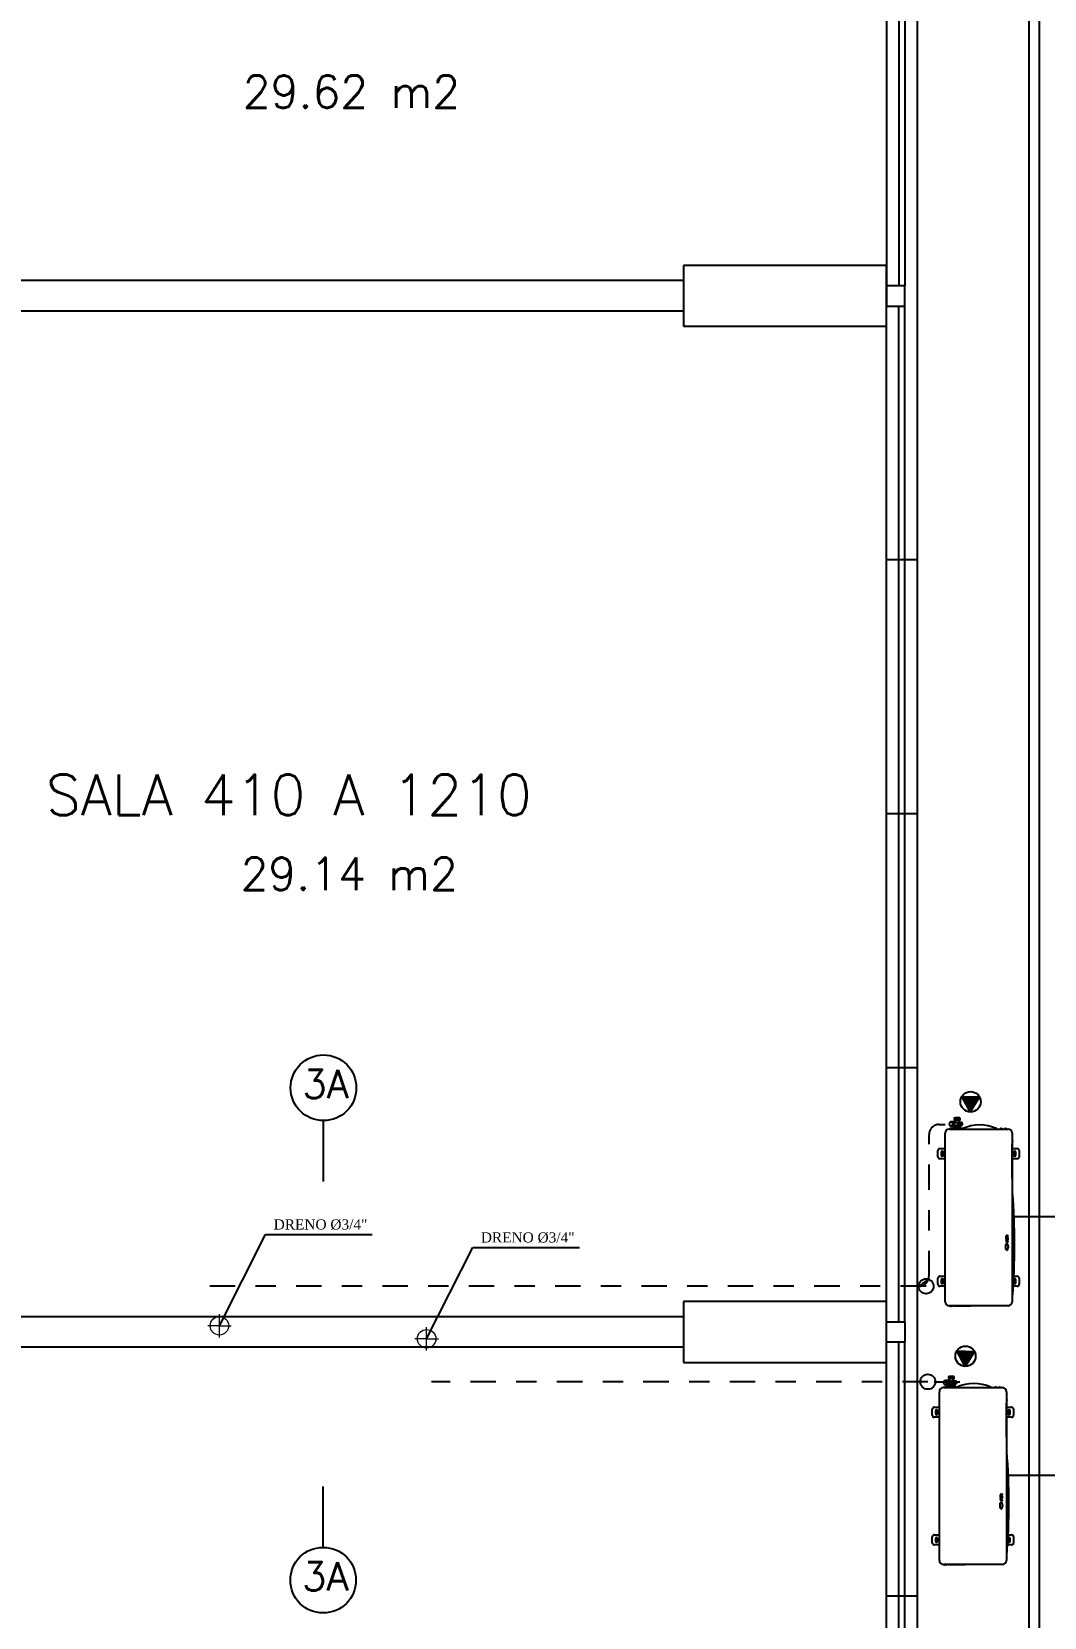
# Model space of a CAD drawing. Extents: x 544 to 914, y -40 to 56.
# Drawn here: x 649.07 to 654.06, y 2.74 to 10.55 of the extents above; entities that cross this region are included whole.
import ezdxf
from ezdxf.enums import TextEntityAlignment as Align

# ---------------------------------------------------------------- set-up
doc = ezdxf.new("R2010")
doc.units = 0
doc.header["$LTSCALE"] = 0.5
doc.header["$MEASUREMENT"] = 0
doc.linetypes.add('DASHDOT2', pattern=[0.5, 0.25, -0.125, 0, -0.125])
doc.layers.get('0').update_dxf_attribs({"linetype": 'CONTINUOUS'})
doc.layers.add('008', color=1, linetype='CONTINUOUS')
doc.styles.add('r80', font='romans.shx', dxfattribs={"height": 0.175})
doc.styles.add('RSA', font='romans.shx')
doc.styles.add('style3', font='times.ttf', dxfattribs={"height": 0.4})
doc.styles.add('T20', font='simplex.shx', dxfattribs={"height": 0.1})

msp = doc.modelspace()

# ---------------------------------------------------------------- linework, layer by layer
at = {"color": 1}
for p, q in [((653.6911, 5.2288), (653.6496, 5.3048)), ((653.6496, 5.3048), (653.7362, 5.3028)), ((653.6537, 5.2972), (653.7317, 5.2954)), ((653.6579, 5.2896), (653.7272, 5.288)), ((653.662, 5.282), (653.7226, 5.2806)), ((653.6662, 5.2744), (653.7181, 5.2732)), ((653.6703, 5.2668), (653.7136, 5.2658)), ((653.6745, 5.2592), (653.7091, 5.2584)), ((653.6786, 5.2516), (653.7046, 5.251)), ((653.6828, 5.244), (653.7001, 5.2436)), ((653.7362, 5.3028), (653.6911, 5.2288)), ((653.5945, 5.1816), (653.6085, 5.1816)), ((653.6085, 5.1576), (653.5945, 5.1576)), ((653.6023, 5.1461), (653.6054, 5.1506)), ((653.6061, 5.1526), (653.6061, 5.1576)), ((653.6061, 5.1526), (653.6093, 5.1526)), ((653.6092, 5.1696), (653.6134, 5.1696)), ((653.6093, 5.1526), (653.6403, 5.1526)), ((653.6094, 5.1591), (653.645, 5.1591)), ((653.6106, 5.1781), (653.6195, 5.1781)), ((653.6106, 5.1611), (653.6195, 5.1611)), ((653.6121, 5.1991), (653.6121, 5.1921)), ((653.6131, 5.1997), (653.6152, 5.2006)), ((653.6152, 5.1906), (653.6131, 5.1915)), ((653.6132, 5.1914), (653.6132, 5.1861)), ((653.6163, 5.1846), (653.6141, 5.1855)), ((653.6152, 5.2006), (653.6359, 5.2006)), ((653.6152, 5.1906), (653.6359, 5.1906)), ((653.6157, 5.1991), (653.6157, 5.1921)), ((653.6163, 5.1846), (653.617, 5.1846)), ((653.6165, 5.1906), (653.6165, 5.1861)), ((653.6167, 5.1611), (653.6167, 5.1591)), ((653.617, 5.1781), (653.617, 5.1906)), ((653.617, 5.1591), (653.617, 5.1611)), ((653.628, 5.1735), (653.628, 5.1746)), ((653.6347, 5.1746), (653.628, 5.1746)), ((653.6347, 5.1666), (653.6283, 5.1666)), ((653.6291, 5.1991), (653.6291, 5.1921)), ((653.6291, 5.1666), (653.6291, 5.1746)), ((653.6341, 5.1746), (653.6341, 5.1906)), ((653.6341, 5.1846), (653.6347, 5.1846)), ((653.6341, 5.1591), (653.6341, 5.1666)), ((653.6411, 5.1656), (653.6341, 5.1656)), ((653.6344, 5.1646), (653.6341, 5.1646)), ((653.6344, 5.1656), (653.6344, 5.1646)), ((653.6344, 5.1613), (653.6344, 5.1591)), ((653.6436, 5.1613), (653.6344, 5.1613)), ((653.6347, 5.1846), (653.6369, 5.1855)), ((653.6347, 5.1746), (653.6347, 5.1666)), ((653.6411, 5.1736), (653.6347, 5.1736)), ((653.638, 5.1997), (653.6359, 5.2006)), ((653.6359, 5.1906), (653.638, 5.1915)), ((653.6371, 5.1626), (653.6371, 5.1626)), ((653.6378, 5.1914), (653.6378, 5.1861)), ((653.6386, 5.1626), (653.6386, 5.1628)), ((653.6389, 5.1991), (653.6389, 5.1921)), ((653.6394, 5.1628), (653.6394, 5.1626)), ((653.6507, 5.1759), (653.6395, 5.1759)), ((653.6507, 5.1632), (653.6395, 5.1632)), ((653.6403, 5.1526), (653.645, 5.1526)), ((653.6409, 5.1626), (653.6409, 5.1626)), ((653.6436, 5.1613), (653.6436, 5.1591)), ((653.645, 5.1526), (653.645, 5.1591)), ((653.6455, 5.1506), (653.6496, 5.1447)), ((653.6533, 5.1696), (653.6473, 5.1696)), ((653.567, 4.2945), (653.567, 5.1245)), ((653.587, 5.1445), (653.5957, 5.1445)), ((653.5892, 5.1446), (653.5892, 5.145)), ((653.5912, 5.147), (653.5967, 5.147)), ((653.5932, 5.1445), (653.5932, 5.145)), ((653.5952, 5.147), (653.6007, 5.147)), ((653.5957, 5.1445), (653.6001, 5.1445)), ((653.6001, 5.1445), (653.8638, 5.1445)), ((653.6027, 5.1445), (653.6027, 5.145)), ((653.6488, 5.146), (653.6492, 5.146)), ((653.6522, 5.1447), (653.6522, 5.145)), ((653.6542, 5.147), (653.655, 5.147)), ((653.8398, 5.1446), (653.8398, 5.145)), ((653.8418, 5.147), (653.8473, 5.147)), ((653.8493, 5.1446), (653.8493, 5.145)), ((653.8612, 5.1445), (653.8612, 5.1451)), ((653.8632, 5.1471), (653.8687, 5.1471)), ((653.8632, 5.147), (653.8687, 5.147)), ((653.8638, 5.1445), (653.8682, 5.1445)), ((653.8682, 5.1445), (653.877, 5.1445)), ((653.8707, 5.1445), (653.8707, 5.1451)), ((653.897, 5.1245), (653.897, 5.0858)), ((653.897, 5.0884), (653.8974, 5.0884)), ((653.897, 5.0858), (653.897, 5.0814)), ((653.897, 5.0814), (653.897, 4.7118)), ((653.897, 5.0789), (653.8974, 5.0789)), ((653.8994, 5.0864), (653.8994, 5.0809)), ((653.532, 5.0085), (653.532, 5.0385)), ((653.542, 5.0485), (653.5669, 5.0485)), ((653.5669, 4.9985), (653.542, 4.9985)), ((653.5485, 5.0305), (653.5485, 5.0165)), ((653.5585, 5.0165), (653.5585, 5.0305)), ((653.8971, 5.0684), (653.8972, 5.0684)), ((653.8972, 4.9009), (653.8972, 5.0684)), ((653.8972, 5.0485), (653.922, 5.0485)), ((653.922, 4.9985), (653.8972, 4.9985)), ((653.9055, 5.0305), (653.9055, 5.0165)), ((653.9155, 5.0165), (653.9155, 5.0305)), ((653.932, 5.0385), (653.932, 5.0085)), ((653.8971, 4.9009), (653.8972, 4.9009)), ((653.8976, 4.8331), (653.897, 4.8331)), ((653.897, 4.7143), (653.8974, 4.7143)), ((653.897, 4.7118), (653.897, 4.7074)), ((653.897, 4.7074), (653.897, 4.3377)), ((653.897, 4.7048), (653.8974, 4.7048)), ((653.8994, 4.7123), (653.8994, 4.7068)), ((653.8664, 4.6172), (653.8662, 4.6155)), ((653.8662, 4.6155), (653.8662, 4.6071)), ((653.8662, 4.6071), (653.8778, 4.6071)), ((653.8778, 4.6062), (653.8662, 4.6062)), ((653.8662, 4.6062), (653.8662, 4.6027)), ((653.8672, 4.6187), (653.8664, 4.6172)), ((653.8682, 4.6198), (653.8672, 4.6187)), ((653.8691, 4.6203), (653.8682, 4.6198)), ((653.8688, 4.6156), (653.869, 4.6163)), ((653.8688, 4.6106), (653.8688, 4.6156)), ((653.8704, 4.6106), (653.8688, 4.6106)), ((653.869, 4.6163), (653.8692, 4.6167)), ((653.8704, 4.6203), (653.8691, 4.6203)), ((653.8692, 4.6167), (653.8695, 4.6168)), ((653.8695, 4.6168), (653.8698, 4.6168)), ((653.8698, 4.6168), (653.8701, 4.6167)), ((653.8701, 4.6167), (653.8703, 4.6163)), ((653.8703, 4.6163), (653.8704, 4.6156)), ((653.8713, 4.6198), (653.8704, 4.6203)), ((653.8704, 4.6156), (653.8704, 4.6106)), ((653.8724, 4.6186), (653.8713, 4.6198)), ((653.8725, 4.6182), (653.8724, 4.6186)), ((653.8778, 4.6212), (653.8725, 4.6182)), ((653.8733, 4.6146), (653.8778, 4.6171)), ((653.8733, 4.6106), (653.8733, 4.6146)), ((653.8778, 4.6106), (653.8733, 4.6106)), ((653.8778, 4.6171), (653.8778, 4.6212)), ((653.8778, 4.6071), (653.8778, 4.6106)), ((653.8778, 4.6027), (653.8778, 4.6062)), ((653.8652, 4.576), (653.8652, 4.553)), ((653.8662, 4.6027), (653.8778, 4.6027)), ((653.8778, 4.6023), (653.8662, 4.5965)), ((653.8662, 4.5965), (653.8662, 4.593)), ((653.8662, 4.593), (653.8778, 4.5872)), ((653.87, 4.5778), (653.867, 4.5778)), ((653.867, 4.5512), (653.87, 4.5512)), ((653.8697, 4.5948), (653.8728, 4.5963)), ((653.8728, 4.5933), (653.8697, 4.5948)), ((653.8702, 4.5787), (653.8702, 4.578)), ((653.8702, 4.551), (653.8702, 4.5504)), ((653.8728, 4.5963), (653.8728, 4.5933)), ((653.8786, 4.5651), (653.8737, 4.5793)), ((653.8737, 4.5498), (653.8786, 4.5639)), ((653.8752, 4.5974), (653.8778, 4.5987)), ((653.8752, 4.5922), (653.8752, 4.5974)), ((653.8778, 4.5909), (653.8752, 4.5922)), ((653.8778, 4.5987), (653.8778, 4.6023)), ((653.8778, 4.5872), (653.8778, 4.5909)), ((653.532, 4.3805), (653.532, 4.4105)), ((653.542, 4.4205), (653.567, 4.4205)), ((653.567, 4.3705), (653.542, 4.3705)), ((653.5485, 4.4025), (653.5485, 4.3885)), ((653.5585, 4.3885), (653.5585, 4.4025)), ((653.922, 4.3705), (653.9025, 4.3705)), ((653.9052, 4.4205), (653.922, 4.4205)), ((653.9055, 4.4025), (653.9055, 4.3885)), ((653.9155, 4.3885), (653.9155, 4.4025)), ((653.932, 4.4105), (653.932, 4.3805)), ((653.897, 4.3403), (653.8974, 4.3403)), ((653.897, 4.3377), (653.897, 4.3333)), ((653.897, 4.3333), (653.897, 4.2945)), ((653.897, 4.3308), (653.8974, 4.3308)), ((653.897, 4.318), (653.8976, 4.318)), ((653.8994, 4.3383), (653.8994, 4.3328)), ((653.5957, 4.2745), (653.587, 4.2745)), ((653.5892, 4.2745), (653.5892, 4.2741)), ((653.6006, 4.2721), (653.5912, 4.2721)), ((653.5931, 4.2745), (653.5931, 4.2741)), ((653.6001, 4.2745), (653.5957, 4.2745)), ((653.877, 4.2745), (653.6001, 4.2745)), ((653.6026, 4.2745), (653.6026, 4.2741)), ((653.6107, 4.2737), (653.6122, 4.2722)), ((653.6921, 4.272), (653.6126, 4.272)), ((653.6939, 4.2737), (653.6924, 4.2722)), ((653.6664, 3.9763), (653.6249, 4.0523)), ((653.6249, 4.0523), (653.7115, 4.0502)), ((653.629, 4.0447), (653.707, 4.0428)), ((653.6332, 4.0371), (653.7025, 4.0355)), ((653.6373, 4.0295), (653.6979, 4.0281)), ((653.6415, 4.0219), (653.6934, 4.0207)), ((653.6456, 4.0143), (653.6889, 4.0133)), ((653.6498, 4.0067), (653.6844, 4.0059)), ((653.6539, 3.9991), (653.6799, 3.9985)), ((653.6581, 3.9915), (653.6754, 3.9911)), ((653.7115, 4.0502), (653.6664, 3.9763)), ((653.5664, 3.9087), (653.5804, 3.9087)), ((653.5825, 3.9052), (653.5914, 3.9052)), ((653.5841, 3.9262), (653.5841, 3.9192)), ((653.585, 3.9268), (653.5871, 3.9277)), ((653.5871, 3.9177), (653.585, 3.9186)), ((653.5852, 3.9186), (653.5852, 3.9132)), ((653.5883, 3.9117), (653.5861, 3.9127)), ((653.5871, 3.9277), (653.6078, 3.9277)), ((653.5871, 3.9177), (653.6078, 3.9177)), ((653.5877, 3.9262), (653.5877, 3.9192)), ((653.5883, 3.9117), (653.5889, 3.9117)), ((653.5885, 3.9177), (653.5885, 3.9132)), ((653.5889, 3.9052), (653.5889, 3.9177)), ((653.6011, 3.9262), (653.6011, 3.9192)), ((653.606, 3.9017), (653.606, 3.9177)), ((653.606, 3.9117), (653.6067, 3.9117)), ((653.6067, 3.9117), (653.6089, 3.9127)), ((653.6099, 3.9268), (653.6078, 3.9277)), ((653.6078, 3.9177), (653.6099, 3.9186)), ((653.6097, 3.9186), (653.6097, 3.9132)), ((653.6108, 3.9262), (653.6108, 3.9192)), ((653.6227, 3.9031), (653.6115, 3.9031)), ((653.5389, 3.0217), (653.5389, 3.8517)), ((653.5589, 3.8717), (653.5677, 3.8717)), ((653.5611, 3.8717), (653.5611, 3.8721)), ((653.5631, 3.8741), (653.5686, 3.8741)), ((653.5651, 3.8717), (653.5651, 3.8721)), ((653.5804, 3.8847), (653.5664, 3.8847)), ((653.5671, 3.8741), (653.5726, 3.8741)), ((653.5677, 3.8717), (653.5721, 3.8717)), ((653.5721, 3.8717), (653.8357, 3.8717)), ((653.5742, 3.8733), (653.5774, 3.8777)), ((653.5746, 3.8717), (653.5746, 3.8721)), ((653.578, 3.8797), (653.578, 3.8847)), ((653.578, 3.8797), (653.5813, 3.8797)), ((653.5811, 3.8967), (653.5853, 3.8967)), ((653.5813, 3.8797), (653.6123, 3.8797)), ((653.5814, 3.8862), (653.6169, 3.8862)), ((653.5825, 3.8882), (653.5914, 3.8882)), ((653.5886, 3.8882), (653.5886, 3.8862)), ((653.5889, 3.8862), (653.5889, 3.8882)), ((653.6, 3.9006), (653.6, 3.9017)), ((653.6067, 3.9017), (653.6, 3.9017)), ((653.6067, 3.8937), (653.6003, 3.8937)), ((653.601, 3.8937), (653.601, 3.9017)), ((653.606, 3.8862), (653.606, 3.8937)), ((653.613, 3.8927), (653.606, 3.8927)), ((653.6063, 3.8917), (653.606, 3.8917)), ((653.6063, 3.8927), (653.6063, 3.8917)), ((653.6063, 3.8884), (653.6063, 3.8862)), ((653.6155, 3.8884), (653.6063, 3.8884)), ((653.6067, 3.9017), (653.6067, 3.8937)), ((653.613, 3.9007), (653.6067, 3.9007)), ((653.609, 3.8898), (653.609, 3.8898)), ((653.6105, 3.8898), (653.6105, 3.8899)), ((653.6113, 3.8899), (653.6113, 3.8898)), ((653.6227, 3.8904), (653.6115, 3.8904)), ((653.6123, 3.8797), (653.6169, 3.8797)), ((653.6128, 3.8898), (653.6128, 3.8898)), ((653.6155, 3.8884), (653.6155, 3.8862)), ((653.6169, 3.8797), (653.6169, 3.8862)), ((653.6175, 3.8777), (653.6216, 3.8719)), ((653.6253, 3.8967), (653.6193, 3.8967)), ((653.6207, 3.8731), (653.6212, 3.8731)), ((653.6241, 3.8719), (653.6241, 3.8721)), ((653.6261, 3.8741), (653.627, 3.8741)), ((653.8117, 3.8717), (653.8117, 3.8721)), ((653.8137, 3.8741), (653.8192, 3.8741)), ((653.8212, 3.8717), (653.8212, 3.8721)), ((653.8332, 3.8717), (653.8332, 3.8722)), ((653.8352, 3.8742), (653.8407, 3.8742)), ((653.8352, 3.8741), (653.8407, 3.8741)), ((653.8357, 3.8717), (653.8401, 3.8717)), ((653.8401, 3.8717), (653.8489, 3.8717)), ((653.8427, 3.8717), (653.8427, 3.8722)), ((653.8689, 3.8517), (653.8689, 3.813)), ((653.5039, 3.7357), (653.5039, 3.7657)), ((653.5139, 3.7757), (653.5389, 3.7757)), ((653.5204, 3.7577), (653.5204, 3.7437)), ((653.5304, 3.7437), (653.5304, 3.7577)), ((653.8689, 3.8155), (653.8693, 3.8155)), ((653.8689, 3.813), (653.8689, 3.8086)), ((653.8689, 3.8086), (653.8689, 3.4389)), ((653.8689, 3.806), (653.8693, 3.806)), ((653.869, 3.7955), (653.8692, 3.7955)), ((653.8692, 3.6281), (653.8692, 3.7955)), ((653.8692, 3.7757), (653.8939, 3.7757)), ((653.8713, 3.8135), (653.8713, 3.808)), ((653.8774, 3.7577), (653.8774, 3.7437)), ((653.8874, 3.7437), (653.8874, 3.7577)), ((653.9039, 3.7657), (653.9039, 3.7357)), ((653.5389, 3.7257), (653.5139, 3.7257)), ((653.8939, 3.7257), (653.8692, 3.7257)), ((653.869, 3.6281), (653.8692, 3.6281)), ((653.8696, 3.5602), (653.8689, 3.5602)), ((653.8689, 3.4415), (653.8693, 3.4415)), ((653.8689, 3.4389), (653.8689, 3.4345)), ((653.8689, 3.4345), (653.8689, 3.0649)), ((653.8713, 3.4395), (653.8713, 3.434)), ((653.8689, 3.432), (653.8693, 3.432)), ((653.8371, 3.3032), (653.8371, 3.2802)), ((653.8384, 3.3444), (653.8381, 3.3426)), ((653.8381, 3.3426), (653.8381, 3.3343)), ((653.8381, 3.3343), (653.8497, 3.3343)), ((653.8497, 3.3334), (653.8381, 3.3334)), ((653.8381, 3.3334), (653.8381, 3.3299)), ((653.8381, 3.3299), (653.8497, 3.3299)), ((653.8497, 3.3295), (653.8381, 3.3237)), ((653.8381, 3.3237), (653.8381, 3.3202)), ((653.8381, 3.3202), (653.8497, 3.3144)), ((653.8391, 3.3458), (653.8384, 3.3444)), ((653.8419, 3.305), (653.8389, 3.305)), ((653.8389, 3.2784), (653.8419, 3.2784)), ((653.8401, 3.347), (653.8391, 3.3458)), ((653.8411, 3.3474), (653.8401, 3.347)), ((653.8408, 3.3428), (653.841, 3.3435)), ((653.8408, 3.3377), (653.8408, 3.3428)), ((653.8424, 3.3377), (653.8408, 3.3377)), ((653.841, 3.3435), (653.8412, 3.3438)), ((653.8423, 3.3474), (653.8411, 3.3474)), ((653.8412, 3.3438), (653.8415, 3.3439)), ((653.8415, 3.3439), (653.8417, 3.3439)), ((653.8416, 3.3219), (653.8447, 3.3235)), ((653.8447, 3.3204), (653.8416, 3.3219)), ((653.8417, 3.3439), (653.842, 3.3438)), ((653.842, 3.3438), (653.8422, 3.3435)), ((653.8421, 3.3058), (653.8421, 3.3052)), ((653.8421, 3.2782), (653.8421, 3.2776)), ((653.8422, 3.3435), (653.8424, 3.3428)), ((653.8432, 3.347), (653.8423, 3.3474)), ((653.8424, 3.3428), (653.8424, 3.3377)), ((653.8443, 3.3458), (653.8432, 3.347)), ((653.8445, 3.3453), (653.8443, 3.3458)), ((653.8497, 3.3483), (653.8445, 3.3453)), ((653.8447, 3.3235), (653.8447, 3.3204)), ((653.8453, 3.3418), (653.8497, 3.3443)), ((653.8453, 3.3377), (653.8453, 3.3418)), ((653.8497, 3.3377), (653.8453, 3.3377)), ((653.8506, 3.2923), (653.8456, 3.3064)), ((653.8456, 3.277), (653.8506, 3.2911)), ((653.8472, 3.3246), (653.8497, 3.3258)), ((653.8472, 3.3193), (653.8472, 3.3246)), ((653.8497, 3.3181), (653.8472, 3.3193)), ((653.8497, 3.3443), (653.8497, 3.3483)), ((653.8497, 3.3343), (653.8497, 3.3377)), ((653.8497, 3.3299), (653.8497, 3.3334)), ((653.8497, 3.3258), (653.8497, 3.3295)), ((653.8497, 3.3144), (653.8497, 3.3181)), ((653.5039, 3.1077), (653.5039, 3.1377)), ((653.5139, 3.1477), (653.5389, 3.1477)), ((653.5204, 3.1297), (653.5204, 3.1157)), ((653.5304, 3.1157), (653.5304, 3.1297)), ((653.8771, 3.1477), (653.8939, 3.1477)), ((653.8774, 3.1297), (653.8774, 3.1157)), ((653.8874, 3.1157), (653.8874, 3.1297)), ((653.9039, 3.1377), (653.9039, 3.1077)), ((653.5389, 3.0977), (653.5139, 3.0977)), ((653.8689, 3.0674), (653.8693, 3.0674)), ((653.8689, 3.0649), (653.8689, 3.0605)), ((653.8689, 3.0605), (653.8689, 3.0217)), ((653.8689, 3.0579), (653.8693, 3.0579)), ((653.8689, 3.0451), (653.8696, 3.0452)), ((653.8713, 3.0654), (653.8713, 3.0599)), ((653.8939, 3.0977), (653.8744, 3.0977)), ((653.5676, 3.0017), (653.5589, 3.0017)), ((653.5612, 3.0017), (653.5612, 3.0013)), ((653.5726, 2.9993), (653.5632, 2.9993)), ((653.5651, 3.0017), (653.5651, 3.0013)), ((653.572, 3.0017), (653.5676, 3.0017)), ((653.8489, 3.0017), (653.572, 3.0017)), ((653.5746, 3.0017), (653.5746, 3.0013)), ((653.5827, 3.0008), (653.5842, 2.9993)), ((653.664, 2.9992), (653.5845, 2.9992)), ((653.6659, 3.0008), (653.6644, 2.9993))]:
    msp.add_line(p, q, dxfattribs=at)
at = {"color": 2}
for p, q in [((650.5084, 4.887), (650.5083, 5.186)), ((653.897, 4.7143), (654.1961, 4.7145)), ((653.8689, 3.4415), (654.168, 3.4417)), ((650.5067, 3.0858), (650.5066, 3.3849))]:
    msp.add_line(p, q, dxfattribs=at)
for p, q in [((649.9963, 4.1763), (650.2237, 4.6257)), ((650.2237, 4.6257), (650.748, 4.6257)), ((651.0159, 4.1124), (651.2432, 4.5618)), ((651.2432, 4.5618), (651.7675, 4.5618))]:
    msp.add_line(p, q)
at = {"lineweight": 0}
for p, q in [((649.9963, 4.1185), (649.9963, 4.234)), ((649.9963, 4.1763), (649.9386, 4.1763)), ((649.9963, 4.1763), (650.054, 4.1763)), ((651.0159, 4.0547), (651.0159, 4.1701)), ((651.0159, 4.1124), (650.9581, 4.1124)), ((651.0159, 4.1124), (651.0736, 4.1124))]:
    msp.add_line(p, q, dxfattribs=at)
at = {"color": 2}
for centre, radius in [((650.5083, 5.3475), 0.1615), ((653.6923, 5.2788), 0.05), ((653.6676, 4.0263), 0.05), ((650.5067, 2.9243), 0.1615)]:
    msp.add_circle(centre, radius, dxfattribs=at)
for centre in [(653.4735, 4.3706), (653.4822, 3.9006)]:
    msp.add_circle(centre, 0.0368)
at = {"lineweight": 0}
for centre in [(649.9963, 4.1763), (651.0159, 4.1124)]:
    msp.add_circle(centre, 0.0456, dxfattribs=at)
at = {"color": 1}
for centre, radius, start, end in [((653.6093, 5.1478), 0.00475, 90.00001, 145), ((653.639, 5.1554), 0.00745, 104.77742, 128.13564), ((653.639, 5.1554), 0.00744, 97.8039, 104.79926), ((653.639, 5.1554), 0.0072, 86.81646, 93.18354), ((653.639, 5.1554), 0.00744, 75.20074, 82.1961), ((653.639, 5.1554), 0.00745, 51.86436, 75.22258), ((653.6417, 5.1478), 0.00475, 35, 90), ((653.7369, 4.9646), 0.2, 65.41422, 114.58578), ((653.5869, 5.1246), 0.02, 90, 180), ((653.587, 5.1245), 0.02, 90, 180), ((653.5912, 5.145), 0.002, 90, 180), ((653.5952, 5.145), 0.002, 90, 180), ((653.5967, 5.145), 0.002, 77.82606, 90), ((653.6007, 5.145), 0.002, 0, 90), ((653.6492, 5.144), 0.002, 18.54369, 90), ((653.655, 5.1437), 0.003, 114.58578, 162.54686), ((653.6542, 5.145), 0.002, 90, 180), ((653.8189, 5.1437), 0.003, 17.45313, 65.41422), ((653.8418, 5.145), 0.002, 90, 180), ((653.8473, 5.145), 0.002, 0, 90), ((653.8632, 5.1451), 0.002, 90, 180), ((653.8632, 5.145), 0.002, 90, 180), ((653.8687, 5.1451), 0.002, 0, 90), ((653.8687, 5.145), 0.002, 0, 90), ((653.877, 5.1246), 0.02, 0, 90), ((653.877, 5.1245), 0.02, 0, 90), ((653.8974, 5.0864), 0.002, 0, 90), ((653.8974, 5.0809), 0.002, 270, 0), ((653.542, 5.0385), 0.01, 90, 180), ((653.542, 5.0085), 0.01, 180, 270), ((653.5535, 5.0305), 0.005, 0, 180), ((653.5535, 5.0165), 0.005, 180, 0), ((653.9105, 5.0305), 0.005, 0, 180), ((653.9105, 5.0165), 0.005, 180, 0), ((653.922, 5.0385), 0.01, 0, 90), ((653.922, 5.0085), 0.01, 270, 0), ((653.8976, 4.8316), 0.0015, 4.42438, 89), ((650.5887, 4.5755), 3.3203, 355.57562, 4.42438), ((653.8974, 4.7123), 0.002, 0, 90), ((653.8974, 4.7068), 0.002, 270, 0), ((653.867, 4.576), 0.0018, 90, 180), ((653.867, 4.553), 0.0018, 180, 270), ((653.87, 4.578), 0.0002, 270, 0), ((653.87, 4.551), 0.0002, 0, 90), ((653.872, 4.5787), 0.0018, 19.29005, 180), ((653.872, 4.5504), 0.0018, 180, 340.70995), ((653.8769, 4.5645), 0.0018, 340.70995, 19.29005), ((653.542, 4.4105), 0.01, 90, 180), ((653.542, 4.3805), 0.01, 180, 270), ((653.5535, 4.4025), 0.005, 0, 180), ((653.5535, 4.3885), 0.005, 180, 0), ((653.9105, 4.4025), 0.005, 0, 180), ((653.9105, 4.3885), 0.005, 180, 0), ((653.922, 4.4105), 0.01, 0, 90), ((653.922, 4.3805), 0.01, 270, 0), ((653.587, 4.2945), 0.02, 180, 270), ((653.877, 4.2945), 0.02, 270, 0), ((653.8974, 4.3383), 0.002, 0, 90), ((653.8974, 4.3328), 0.002, 270, 0), ((653.8976, 4.3195), 0.0015, 271, 355.57562), ((653.5912, 4.2741), 0.002, 180, 270), ((653.5951, 4.2741), 0.002, 180, 270), ((653.6006, 4.2741), 0.002, 270, 0), ((653.6111, 4.274), 0.0005, 90, 225.00001), ((653.6126, 4.2725), 0.0005, 225.00001, 270), ((653.6921, 4.2725), 0.0005, 270, 314.99999), ((653.6936, 4.274), 0.0005, 314.99999, 90), ((653.5589, 3.8517), 0.02, 90, 180), ((653.5589, 3.8517), 0.02, 90, 180), ((653.5631, 3.8721), 0.002, 90, 180), ((653.5671, 3.8721), 0.002, 90, 180), ((653.5686, 3.8721), 0.002, 77.82606, 90), ((653.5726, 3.8721), 0.002, 0, 90), ((653.5813, 3.875), 0.00475, 90.00001, 145), ((653.6109, 3.8826), 0.00745, 104.77742, 128.13564), ((653.6109, 3.8826), 0.00744, 97.8039, 104.79926), ((653.6109, 3.8826), 0.0072, 86.81646, 93.18354), ((653.6109, 3.8826), 0.00744, 75.20074, 82.1961), ((653.6109, 3.8826), 0.00745, 51.86436, 75.22258), ((653.6136, 3.875), 0.00475, 35, 90), ((653.6212, 3.8711), 0.002, 18.54369, 90), ((653.6261, 3.8721), 0.002, 90, 180), ((653.6269, 3.8708), 0.003, 114.58578, 162.54686), ((653.7089, 3.6917), 0.2, 65.41422, 114.58578), ((653.7908, 3.8708), 0.003, 17.45313, 65.41422), ((653.8137, 3.8721), 0.002, 90, 180), ((653.8192, 3.8721), 0.002, 0, 90), ((653.8352, 3.8722), 0.002, 90, 180), ((653.8352, 3.8721), 0.002, 90, 180), ((653.8407, 3.8722), 0.002, 0, 90), ((653.8407, 3.8721), 0.002, 0, 90), ((653.8489, 3.8518), 0.02, 0, 90), ((653.8489, 3.8517), 0.02, 0, 90), ((653.5139, 3.7657), 0.01, 90, 180), ((653.5254, 3.7577), 0.005, 0, 180), ((653.8693, 3.8135), 0.002, 0, 90), ((653.8693, 3.808), 0.002, 270, 0), ((653.8824, 3.7577), 0.005, 0, 180), ((653.8939, 3.7657), 0.01, 0, 90), ((653.5139, 3.7357), 0.01, 180, 270), ((653.5254, 3.7437), 0.005, 180, 0), ((653.8824, 3.7437), 0.005, 180, 0), ((653.8939, 3.7357), 0.01, 270, 0), ((653.8695, 3.5587), 0.0015, 4.42438, 89), ((650.5606, 3.3027), 3.3203, 355.57562, 4.42438), ((653.8693, 3.4395), 0.002, 0, 90), ((653.8693, 3.434), 0.002, 270, 0), ((653.8389, 3.3032), 0.0018, 90, 180), ((653.8389, 3.2802), 0.0018, 180, 270), ((653.8419, 3.3052), 0.0002, 270, 0), ((653.8419, 3.2782), 0.0002, 0, 90), ((653.8439, 3.3058), 0.0018, 19.29005, 180), ((653.8439, 3.2776), 0.0018, 180, 340.70995), ((653.8489, 3.2917), 0.0018, 340.70995, 19.29005), ((653.5139, 3.1377), 0.01, 90, 180), ((653.5254, 3.1297), 0.005, 0, 180), ((653.8824, 3.1297), 0.005, 0, 180), ((653.8939, 3.1377), 0.01, 0, 90), ((653.5139, 3.1077), 0.01, 180, 270), ((653.5254, 3.1157), 0.005, 180, 0), ((653.8693, 3.0654), 0.002, 0, 90), ((653.8693, 3.0599), 0.002, 270, 0), ((653.8695, 3.0467), 0.0015, 271, 355.57562), ((653.8824, 3.1157), 0.005, 180, 0), ((653.8939, 3.1077), 0.01, 270, 0), ((653.5589, 3.0217), 0.02, 180, 270), ((653.5632, 3.0013), 0.002, 180, 270), ((653.5671, 3.0013), 0.002, 180, 270), ((653.5726, 3.0013), 0.002, 270, 0), ((653.583, 3.0012), 0.0005, 90, 225.00001), ((653.5845, 2.9997), 0.0005, 225.00001, 270), ((653.664, 2.9997), 0.0005, 270, 314.99999), ((653.6655, 3.0012), 0.0005, 314.99999, 90), ((653.8489, 3.0217), 0.02, 270, 0)]:
    msp.add_arc(centre, radius, start, end, dxfattribs=at)
for points, start_tangent, end_tangent in [([(653.5892, 5.1696), (653.5893, 5.1715), (653.5897, 5.1734), (653.5904, 5.1751), (653.5912, 5.1766), (653.5923, 5.1778), (653.5935, 5.1787), (653.5948, 5.1793), (653.5962, 5.1794), (653.5969, 5.1794)], (0, 1), (0.989356, -0.145517)), ([(653.5969, 5.1598), (653.5962, 5.1597), (653.5948, 5.1599), (653.5935, 5.1605), (653.5923, 5.1614), (653.5912, 5.1626), (653.5904, 5.1641), (653.5897, 5.1658), (653.5893, 5.1677), (653.5892, 5.1696)], (-0.989356, -0.145517), (0, 1)), ([(653.5921, 5.1776), (653.5924, 5.1781), (653.5933, 5.1798), (653.5945, 5.1816)], (0.448795, 0.893635), (0.546869, 0.837218)), ([(653.5945, 5.1576), (653.5933, 5.1594), (653.5924, 5.1611), (653.5921, 5.1616)], (-0.546869, 0.837218), (-0.448792, 0.893636)), ([(653.5969, 5.1794), (653.5975, 5.1793), (653.5988, 5.1787), (653.6, 5.1778), (653.6011, 5.1766), (653.602, 5.1751), (653.6026, 5.1734), (653.603, 5.1715), (653.6031, 5.1696)], (0.989356, -0.145517), (0, -1)), ([(653.6031, 5.1696), (653.603, 5.1677), (653.6026, 5.1658), (653.602, 5.1641), (653.6011, 5.1626), (653.6, 5.1614), (653.5988, 5.1605), (653.5975, 5.1599), (653.5969, 5.1598)], (0, -1), (-0.989356, -0.145517)), ([(653.6043, 5.1816), (653.6046, 5.1798), (653.605, 5.1781), (653.6056, 5.1764), (653.6063, 5.1748), (653.6071, 5.1731), (653.608, 5.1714), (653.6092, 5.1696)], (0.161165, -0.986928), (0.546869, -0.837218)), ([(653.6092, 5.1696), (653.608, 5.1678), (653.6071, 5.1661), (653.6063, 5.1644), (653.6056, 5.1628), (653.605, 5.1611), (653.6046, 5.1594), (653.6043, 5.1576)], (-0.546869, -0.837218), (-0.161165, -0.986928)), ([(653.6085, 5.1816), (653.6096, 5.1798), (653.6106, 5.1781), (653.6114, 5.1764), (653.6121, 5.1748), (653.6126, 5.1731), (653.6131, 5.1714), (653.6134, 5.1696)], (0.546869, -0.837218), (0.161165, -0.986928)), ([(653.6134, 5.1696), (653.6131, 5.1678), (653.6126, 5.1661), (653.6121, 5.1644), (653.6114, 5.1628), (653.6106, 5.1611), (653.6096, 5.1594), (653.6085, 5.1576)], (-0.161165, -0.986928), (-0.546869, -0.837218)), ([(653.6121, 5.1991), (653.6127, 5.1995), (653.6131, 5.1997)], (0.770262, 0.637728), (0.918899, 0.394492)), ([(653.6121, 5.1921), (653.6127, 5.1917), (653.6131, 5.1915)], (0.770262, -0.637728), (0.918899, -0.394492)), ([(653.6131, 5.1997), (653.6132, 5.1997), (653.6137, 5.1999), (653.6142, 5.1999), (653.6147, 5.1997), (653.6152, 5.1995), (653.6157, 5.1991)], (0.918899, 0.394492), (0.770262, -0.637728)), ([(653.6131, 5.1915), (653.6132, 5.1914), (653.6137, 5.1913), (653.6142, 5.1913), (653.6147, 5.1914), (653.6152, 5.1917), (653.6157, 5.1921)], (0.918899, -0.394492), (0.770262, 0.637728)), ([(653.6132, 5.1861), (653.6137, 5.1857), (653.6141, 5.1855)], (0.770262, -0.637728), (0.918899, -0.394492)), ([(653.6141, 5.1855), (653.6142, 5.1855), (653.6147, 5.1854), (653.6151, 5.1854), (653.6156, 5.1855), (653.6161, 5.1857), (653.6165, 5.1861)], (0.918899, -0.394492), (0.770262, 0.637728)), ([(653.6157, 5.1991), (653.6177, 5.1995), (653.6196, 5.1997), (653.6215, 5.1999), (653.6234, 5.1999), (653.6252, 5.1997), (653.6271, 5.1995), (653.6291, 5.1991)], (0.976265, 0.216579), (0.976265, -0.216579)), ([(653.6157, 5.1921), (653.6177, 5.1917), (653.6196, 5.1914), (653.6215, 5.1913), (653.6234, 5.1913), (653.6252, 5.1914), (653.6271, 5.1917), (653.6291, 5.1921)], (0.976265, -0.216579), (0.976265, 0.216579)), ([(653.6165, 5.1861), (653.617, 5.186)], (0.976265, -0.216579), (0.978675, -0.205416)), ([(653.628, 5.1735), (653.6275, 5.174), (653.6268, 5.1746), (653.626, 5.1752), (653.6252, 5.1758), (653.6241, 5.1765), (653.623, 5.1771), (653.6218, 5.1776), (653.6205, 5.178), (653.6195, 5.1781)], (-0.724858, 0.688899), (-1, 0)), ([(653.6195, 5.1611), (653.6205, 5.1612), (653.6218, 5.1616), (653.623, 5.1621), (653.6242, 5.1627), (653.6252, 5.1634), (653.626, 5.164), (653.6268, 5.1646), (653.6274, 5.1652), (653.628, 5.1657), (653.6285, 5.1661), (653.6286, 5.1663)], (1, 0), (0.699762, 0.714376)), ([(653.628, 5.1735), (653.6284, 5.1722), (653.6286, 5.1708), (653.6287, 5.1694), (653.6286, 5.168), (653.6283, 5.1666)], (0.342201, -0.939627), (-0.257722, -0.966219)), ([(653.6286, 5.1663), (653.6289, 5.1666)], (0.699762, 0.714376), (0.685895, 0.7277)), ([(653.6291, 5.1991), (653.6305, 5.1995), (653.6319, 5.1997), (653.6333, 5.1999), (653.6347, 5.1999), (653.6361, 5.1997), (653.6375, 5.1995), (653.6389, 5.1991)], (0.95702, 0.290021), (0.95702, -0.290021)), ([(653.6291, 5.1921), (653.6305, 5.1917), (653.6319, 5.1914), (653.6333, 5.1913), (653.6347, 5.1913), (653.6361, 5.1914), (653.6375, 5.1917), (653.6389, 5.1921)], (0.95702, -0.290021), (0.95702, 0.290021)), ([(653.6341, 5.1854), (653.6352, 5.1855), (653.6365, 5.1857), (653.6378, 5.1861)], (0.998209, 0.059821), (0.95702, 0.290021)), ([(653.6378, 5.1861), (653.6373, 5.1857), (653.6369, 5.1855)], (-0.770262, -0.637728), (-0.918899, -0.394492)), ([(653.6389, 5.1991), (653.6384, 5.1995), (653.6379, 5.1997)], (-0.770262, 0.637728), (-0.918899, 0.394492)), ([(653.6389, 5.1921), (653.6384, 5.1917), (653.6379, 5.1915)], (-0.770262, -0.637728), (-0.918899, -0.394492)), ([(653.6381, 5.1628), (653.6379, 5.1628)], (-0.999621, -0.027527), (-0.996592, -0.082492)), ([(653.6383, 5.1628), (653.6381, 5.1628)], (-0.99962, 0.027564), (-0.999621, -0.027527)), ([(653.6395, 5.1759), (653.6389, 5.1748), (653.6383, 5.1738), (653.6382, 5.1736)], (-0.546869, -0.837218), (-0.433547, -0.901131)), ([(653.6382, 5.1656), (653.6383, 5.1654), (653.6389, 5.1643), (653.6395, 5.1632)], (0.433548, -0.90113), (0.546869, -0.837218)), ([(653.6386, 5.1628), (653.6383, 5.1628)], (-0.996592, 0.082492), (-0.99962, 0.027564)), ([(653.6445, 5.1696), (653.6444, 5.1707), (653.6441, 5.1718), (653.6436, 5.1728), (653.643, 5.1736), (653.6423, 5.1741), (653.6415, 5.1744), (653.6407, 5.1744), (653.6399, 5.1741), (653.6392, 5.1736)], (0, 1), (-0.722984, -0.690864)), ([(653.6392, 5.1656), (653.6399, 5.1651), (653.6407, 5.1648), (653.6415, 5.1648), (653.6423, 5.1651), (653.643, 5.1656), (653.6436, 5.1664), (653.6441, 5.1673), (653.6444, 5.1684), (653.6445, 5.1696)], (0.722984, -0.690864), (0, 1)), ([(653.6396, 5.1628), (653.6394, 5.1628)], (-0.99962, -0.027564), (-0.996592, -0.082492)), ([(653.6398, 5.1628), (653.6396, 5.1628)], (-0.999621, 0.027527), (-0.99962, -0.027564)), ([(653.64, 5.1628), (653.6398, 5.1628)], (-0.996592, 0.082492), (-0.999621, 0.027527)), ([(653.6411, 5.1656), (653.6417, 5.1657), (653.6424, 5.1661), (653.6429, 5.1666), (653.6434, 5.1673), (653.6437, 5.1682), (653.6439, 5.1691), (653.6439, 5.1701), (653.6437, 5.171), (653.6434, 5.1719), (653.6429, 5.1726), (653.6424, 5.1731), (653.6417, 5.1735), (653.6411, 5.1736)], (1, 0), (-1, 0)), ([(653.6473, 5.1696), (653.6466, 5.1707), (653.6461, 5.1717), (653.6456, 5.1728), (653.6452, 5.1738), (653.6449, 5.1748), (653.6447, 5.1759)], (-0.546869, 0.837218), (-0.161165, 0.986928)), ([(653.6447, 5.1632), (653.6449, 5.1643), (653.6452, 5.1654), (653.6456, 5.1664), (653.6461, 5.1675), (653.6466, 5.1685), (653.6473, 5.1696)], (0.161165, 0.986928), (0.546869, 0.837218)), ([(653.6533, 5.1696), (653.6531, 5.1707), (653.6528, 5.1717), (653.6524, 5.1728), (653.652, 5.1738), (653.6514, 5.1748), (653.6507, 5.1759)], (-0.161165, 0.986928), (-0.546869, 0.837218)), ([(653.6507, 5.1632), (653.6514, 5.1643), (653.652, 5.1654), (653.6524, 5.1664), (653.6528, 5.1675), (653.6531, 5.1685), (653.6533, 5.1696)], (0.546869, 0.837218), (0.161165, 0.986928)), ([(653.5611, 3.8967), (653.5613, 3.8987), (653.5617, 3.9005), (653.5623, 3.9022), (653.5632, 3.9037), (653.5642, 3.9049), (653.5655, 3.9058), (653.5668, 3.9064), (653.5681, 3.9066), (653.5688, 3.9065)], (0, 1), (0.989356, -0.145517)), ([(653.5641, 3.9048), (653.5643, 3.9053), (653.5653, 3.907), (653.5664, 3.9087)], (0.448795, 0.893635), (0.546869, 0.837218)), ([(653.5688, 3.9065), (653.5695, 3.9064), (653.5708, 3.9058), (653.572, 3.9049), (653.573, 3.9037), (653.5739, 3.9022), (653.5746, 3.9005), (653.575, 3.8987), (653.5751, 3.8967)], (0.989356, -0.145517), (0, -1)), ([(653.5762, 3.9087), (653.5765, 3.907), (653.577, 3.9053), (653.5775, 3.9036), (653.5782, 3.9019), (653.579, 3.9002), (653.58, 3.8985), (653.5811, 3.8967)], (0.161165, -0.986928), (0.546869, -0.837218)), ([(653.5804, 3.9087), (653.5816, 3.907), (653.5825, 3.9053), (653.5833, 3.9036), (653.584, 3.9019), (653.5846, 3.9002), (653.585, 3.8985), (653.5853, 3.8967)], (0.546869, -0.837218), (0.161165, -0.986928)), ([(653.5841, 3.9262), (653.5846, 3.9266), (653.585, 3.9268)], (0.770262, 0.637728), (0.918899, 0.394492)), ([(653.5841, 3.9192), (653.5846, 3.9189), (653.585, 3.9186)], (0.770262, -0.637728), (0.918899, -0.394492)), ([(653.585, 3.9268), (653.5851, 3.9269), (653.5856, 3.927), (653.5861, 3.927), (653.5866, 3.9269), (653.5871, 3.9266), (653.5877, 3.9262)], (0.918899, 0.394492), (0.770262, -0.637728)), ([(653.585, 3.9186), (653.5851, 3.9186), (653.5856, 3.9185), (653.5861, 3.9185), (653.5866, 3.9186), (653.5871, 3.9189), (653.5877, 3.9192)], (0.918899, -0.394492), (0.770262, 0.637728)), ([(653.5852, 3.9132), (653.5857, 3.9129), (653.5861, 3.9127)], (0.770262, -0.637728), (0.918899, -0.394492)), ([(653.5861, 3.9127), (653.5861, 3.9126), (653.5866, 3.9125), (653.5871, 3.9125), (653.5875, 3.9126), (653.588, 3.9129), (653.5885, 3.9132)], (0.918899, -0.394492), (0.770262, 0.637728)), ([(653.5877, 3.9262), (653.5896, 3.9266), (653.5915, 3.9269), (653.5934, 3.927), (653.5953, 3.927), (653.5972, 3.9269), (653.5991, 3.9266), (653.6011, 3.9262)], (0.976265, 0.216579), (0.976265, -0.216579)), ([(653.5877, 3.9192), (653.5896, 3.9189), (653.5915, 3.9186), (653.5934, 3.9185), (653.5953, 3.9185), (653.5972, 3.9186), (653.5991, 3.9189), (653.6011, 3.9192)], (0.976265, -0.216579), (0.976265, 0.216579)), ([(653.5885, 3.9132), (653.5889, 3.9131)], (0.976265, -0.216579), (0.978675, -0.205416)), ([(653.6, 3.9006), (653.5994, 3.9011), (653.5988, 3.9017), (653.598, 3.9023), (653.5971, 3.903), (653.5961, 3.9036), (653.5949, 3.9042), (653.5937, 3.9048), (653.5925, 3.9051), (653.5914, 3.9052)], (-0.724858, 0.688899), (-1, 0)), ([(653.6011, 3.9262), (653.6025, 3.9266), (653.6039, 3.9269), (653.6053, 3.927), (653.6066, 3.927), (653.608, 3.9269), (653.6094, 3.9266), (653.6108, 3.9262)], (0.95702, 0.290021), (0.95702, -0.290021)), ([(653.6011, 3.9192), (653.6025, 3.9189), (653.6039, 3.9186), (653.6053, 3.9185), (653.6066, 3.9185), (653.608, 3.9186), (653.6094, 3.9189), (653.6108, 3.9192)], (0.95702, -0.290021), (0.95702, 0.290021)), ([(653.606, 3.9125), (653.6071, 3.9126), (653.6084, 3.9129), (653.6097, 3.9132)], (0.998209, 0.059821), (0.95702, 0.290021)), ([(653.6097, 3.9132), (653.6093, 3.9129), (653.6089, 3.9127)], (-0.770262, -0.637728), (-0.918899, -0.394492)), ([(653.6108, 3.9262), (653.6103, 3.9266), (653.6099, 3.9268)], (-0.770262, 0.637728), (-0.918899, 0.394492)), ([(653.6108, 3.9192), (653.6103, 3.9189), (653.6099, 3.9186)], (-0.770262, -0.637728), (-0.918899, -0.394492)), ([(653.6115, 3.9031), (653.6108, 3.902), (653.6102, 3.9009), (653.6101, 3.9007)], (-0.546869, -0.837218), (-0.433547, -0.901131)), ([(653.6193, 3.8967), (653.6186, 3.8978), (653.618, 3.8989), (653.6176, 3.8999), (653.6172, 3.9009), (653.6169, 3.902), (653.6167, 3.9031)], (-0.546869, 0.837218), (-0.161165, 0.986928)), ([(653.6253, 3.8967), (653.6251, 3.8978), (653.6248, 3.8989), (653.6244, 3.8999), (653.6239, 3.9009), (653.6234, 3.902), (653.6227, 3.9031)], (-0.161165, 0.986928), (-0.546869, 0.837218)), ([(653.5688, 3.8869), (653.5681, 3.8869), (653.5668, 3.8871), (653.5655, 3.8876), (653.5642, 3.8885), (653.5632, 3.8898), (653.5623, 3.8913), (653.5617, 3.893), (653.5613, 3.8948), (653.5611, 3.8967)], (-0.989356, -0.145517), (0, 1)), ([(653.5664, 3.8847), (653.5653, 3.8865), (653.5643, 3.8882), (653.5641, 3.8887)], (-0.546869, 0.837218), (-0.448792, 0.893636)), ([(653.5751, 3.8967), (653.575, 3.8948), (653.5746, 3.893), (653.5739, 3.8913), (653.573, 3.8898), (653.572, 3.8885), (653.5708, 3.8876), (653.5695, 3.8871), (653.5688, 3.8869)], (0, -1), (-0.989356, -0.145517)), ([(653.5811, 3.8967), (653.58, 3.895), (653.579, 3.8933), (653.5782, 3.8916), (653.5775, 3.8899), (653.577, 3.8882), (653.5765, 3.8865), (653.5762, 3.8847)], (-0.546869, -0.837218), (-0.161165, -0.986928)), ([(653.5853, 3.8967), (653.585, 3.895), (653.5846, 3.8933), (653.584, 3.8916), (653.5833, 3.8899), (653.5825, 3.8882), (653.5816, 3.8865), (653.5804, 3.8847)], (-0.161165, -0.986928), (-0.546869, -0.837218)), ([(653.5914, 3.8882), (653.5925, 3.8883), (653.5937, 3.8887), (653.5949, 3.8892), (653.5961, 3.8899), (653.5971, 3.8905), (653.598, 3.8912), (653.5987, 3.8917), (653.5994, 3.8923), (653.5999, 3.8928), (653.6004, 3.8933), (653.6006, 3.8934)], (1, 0), (0.699762, 0.714376)), ([(653.6, 3.9006), (653.6004, 3.8993), (653.6006, 3.8979), (653.6006, 3.8965), (653.6005, 3.8951), (653.6003, 3.8937)], (0.342201, -0.939627), (-0.257722, -0.966219)), ([(653.6006, 3.8934), (653.6009, 3.8937)], (0.699762, 0.714376), (0.685895, 0.7277)), ([(653.6101, 3.89), (653.6099, 3.8899)], (-0.999621, -0.027527), (-0.996592, -0.082492)), ([(653.6101, 3.8927), (653.6102, 3.8925), (653.6108, 3.8915), (653.6115, 3.8904)], (0.433548, -0.90113), (0.546869, -0.837218)), ([(653.6103, 3.89), (653.6101, 3.89)], (-0.99962, 0.027564), (-0.999621, -0.027527)), ([(653.6105, 3.8899), (653.6103, 3.89)], (-0.996592, 0.082492), (-0.99962, 0.027564)), ([(653.6164, 3.8967), (653.6163, 3.8979), (653.616, 3.899), (653.6156, 3.8999), (653.615, 3.9007), (653.6142, 3.9013), (653.6134, 3.9015), (653.6126, 3.9015), (653.6118, 3.9013), (653.6111, 3.9007)], (0, 1), (-0.722984, -0.690864)), ([(653.6111, 3.8927), (653.6118, 3.8922), (653.6126, 3.8919), (653.6134, 3.8919), (653.6142, 3.8922), (653.615, 3.8928), (653.6156, 3.8935), (653.616, 3.8945), (653.6163, 3.8956), (653.6164, 3.8967)], (0.722984, -0.690864), (0, 1)), ([(653.6115, 3.89), (653.6113, 3.8899)], (-0.99962, -0.027564), (-0.996592, -0.082492)), ([(653.6117, 3.89), (653.6115, 3.89)], (-0.999621, 0.027527), (-0.99962, -0.027564)), ([(653.6119, 3.8899), (653.6117, 3.89)], (-0.996592, 0.082492), (-0.999621, 0.027527)), ([(653.613, 3.8927), (653.6137, 3.8929), (653.6143, 3.8932), (653.6149, 3.8937), (653.6153, 3.8945), (653.6157, 3.8953), (653.6158, 3.8963), (653.6158, 3.8972), (653.6157, 3.8982), (653.6153, 3.899), (653.6149, 3.8997), (653.6143, 3.9003), (653.6137, 3.9006), (653.613, 3.9007)], (1, 0), (-1, 0)), ([(653.6167, 3.8904), (653.6169, 3.8915), (653.6172, 3.8925), (653.6176, 3.8936), (653.618, 3.8946), (653.6186, 3.8956), (653.6193, 3.8967)], (0.161165, 0.986928), (0.546869, 0.837218)), ([(653.6227, 3.8904), (653.6234, 3.8915), (653.6239, 3.8925), (653.6244, 3.8936), (653.6248, 3.8946), (653.6251, 3.8956), (653.6253, 3.8967)], (0.546869, 0.837218), (0.161165, 0.986928))]:
    msp.add_spline(points, degree=3, dxfattribs=dict(at, start_tangent=start_tangent, end_tangent=end_tangent))
at = {"layer": '008', "color": 8}
for p, q in [((653.4294, 28.6452), (653.4294, -13.5048)), ((653.2794, 14.2952), (653.2794, 9.2952)), ((653.3394, 14.2952), (653.3394, 9.2952)), ((653.3694, 14.2952), (653.3694, 9.2952)), ((653.2794, 9.3952), (652.2794, 9.3952)), ((652.2794, 9.3952), (652.2794, 9.0952)), ((653.2794, 9.0952), (653.2794, 9.3952)), ((652.2794, 9.3202), (646.8874, 9.3202)), ((653.3694, 9.2952), (653.2794, 9.2952)), ((653.2794, 9.2952), (653.2794, 9.1952)), ((653.3694, 9.1952), (653.3694, 9.2952)), ((652.2794, 9.1702), (646.8874, 9.1702)), ((653.2794, 4.1952), (653.2794, 9.1952)), ((653.2794, 9.1952), (653.3694, 9.1952)), ((653.3394, 4.1952), (653.3394, 9.1952)), ((653.3694, 4.1952), (653.3694, 9.1952)), ((652.2794, 9.0952), (653.2794, 9.0952)), ((653.4294, 7.9452), (653.2794, 7.9452)), ((653.4294, 6.6952), (653.2794, 6.6952)), ((653.4294, 5.4452), (653.2794, 5.4452)), ((653.2794, 4.2952), (652.2794, 4.2952)), ((652.2794, 4.2952), (652.2794, 3.9952)), ((653.2794, 3.9952), (653.2794, 4.2952)), ((652.2794, 4.2202), (648.7374, 4.2202)), ((653.2794, 4.1952), (653.3694, 4.1952)), ((653.2794, 4.0952), (653.2794, 4.1952)), ((653.3694, 4.1952), (653.3694, 4.0952)), ((652.2794, 4.0702), (648.7374, 4.0702)), ((653.2794, -0.9048), (653.2794, 4.0952)), ((653.3694, 4.0952), (653.2794, 4.0952)), ((653.3394, -0.9048), (653.3394, 4.0952)), ((653.3694, -0.9048), (653.3694, 4.0952)), ((652.2794, 3.9952), (653.2794, 3.9952)), ((653.4294, 2.8452), (653.2794, 2.8452))]:
    msp.add_line(p, q, dxfattribs=at)
at = {"layer": '008', "color": 2}
for p, q in [((653.9794, 14.4452), (653.9794, -14.7048)), ((654.0294, 14.4952), (654.0294, -14.7548))]:
    msp.add_line(p, q, dxfattribs=at)
at = {"layer": '008', "color": 6, "linetype": 'DASHDOT2'}
msp.add_lwpolyline([(653.4856, 4.4053), (653.438, 4.3706, 0.414214), (653.488, 4.4206), (653.488, 5.1168, -0.414214), (653.538, 5.1668), (653.567, 5.1668)], format="xyb", dxfattribs=at)
for points in [[(653.4735, 4.3706), (649.9325, 4.3706)], [(653.4822, 3.9006), (651.0401, 3.9006)], [(653.5139, 3.9006), (653.6402, 3.9006)]]:
    msp.add_lwpolyline(points, dxfattribs=at)

# ---------------------------------------------------------------- texts
at = {"style": 'RSA'}
for p in [(650.5188, 5.3661), (650.5172, 2.9429)]:
    msp.add_text('3A', height=0.14062, rotation=359.99999, dxfattribs=at).set_placement(p, align=Align.MIDDLE)
at = {"style": 'style3'}
for p in [(650.2633, 4.65), (651.2828, 4.5861)]:
    msp.add_text('DRENO Ø3/4"', height=0.05, dxfattribs=at).set_placement(p)
at = {"layer": '008', "color": 8, "style": 'r80'}
for s, p in [('29.62 m2', (650.6459, 10.1701)), ('29.14 m2', (650.6348, 6.3209))]:
    msp.add_text(s, height=0.16, dxfattribs=at).set_placement(p, align=Align.CENTER)
at = {"layer": '008', "color": 8, "style": 'T20'}
msp.add_text('SALA 410 A 1210', height=0.2, dxfattribs=at).set_placement((649.142, 6.689))

doc.saveas('drawing.dxf')
